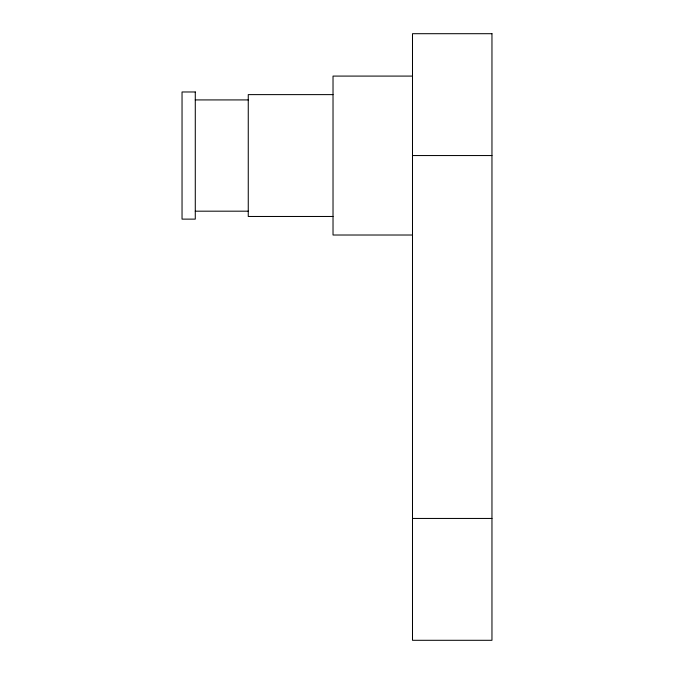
<?xml version="1.0" encoding="UTF-8"?>
<svg xmlns="http://www.w3.org/2000/svg" width="674" height="674" viewBox="0 0 674 674"><rect width="100%" height="100%" fill="white"/><g stroke="black" fill="none" stroke-linecap="round" stroke-linejoin="round"><path stroke-width="1.01" d="M412.496 76.086L333.023 76.086L333.023 235.015L412.496 235.015M333.023 94.621L248.259 94.621L248.259 216.472L333.023 216.472M195.283 99.921L248.259 99.921M412.496 155.551L491.961 155.551M195.283 211.181L248.259 211.181M412.496 518.449L491.961 518.449M491.961 33.7L412.496 33.7L412.496 640.3L491.961 640.3L491.961 33.7M195.283 91.976L182.039 91.976L182.039 219.126L195.283 219.126L195.283 91.976"/></g></svg>
